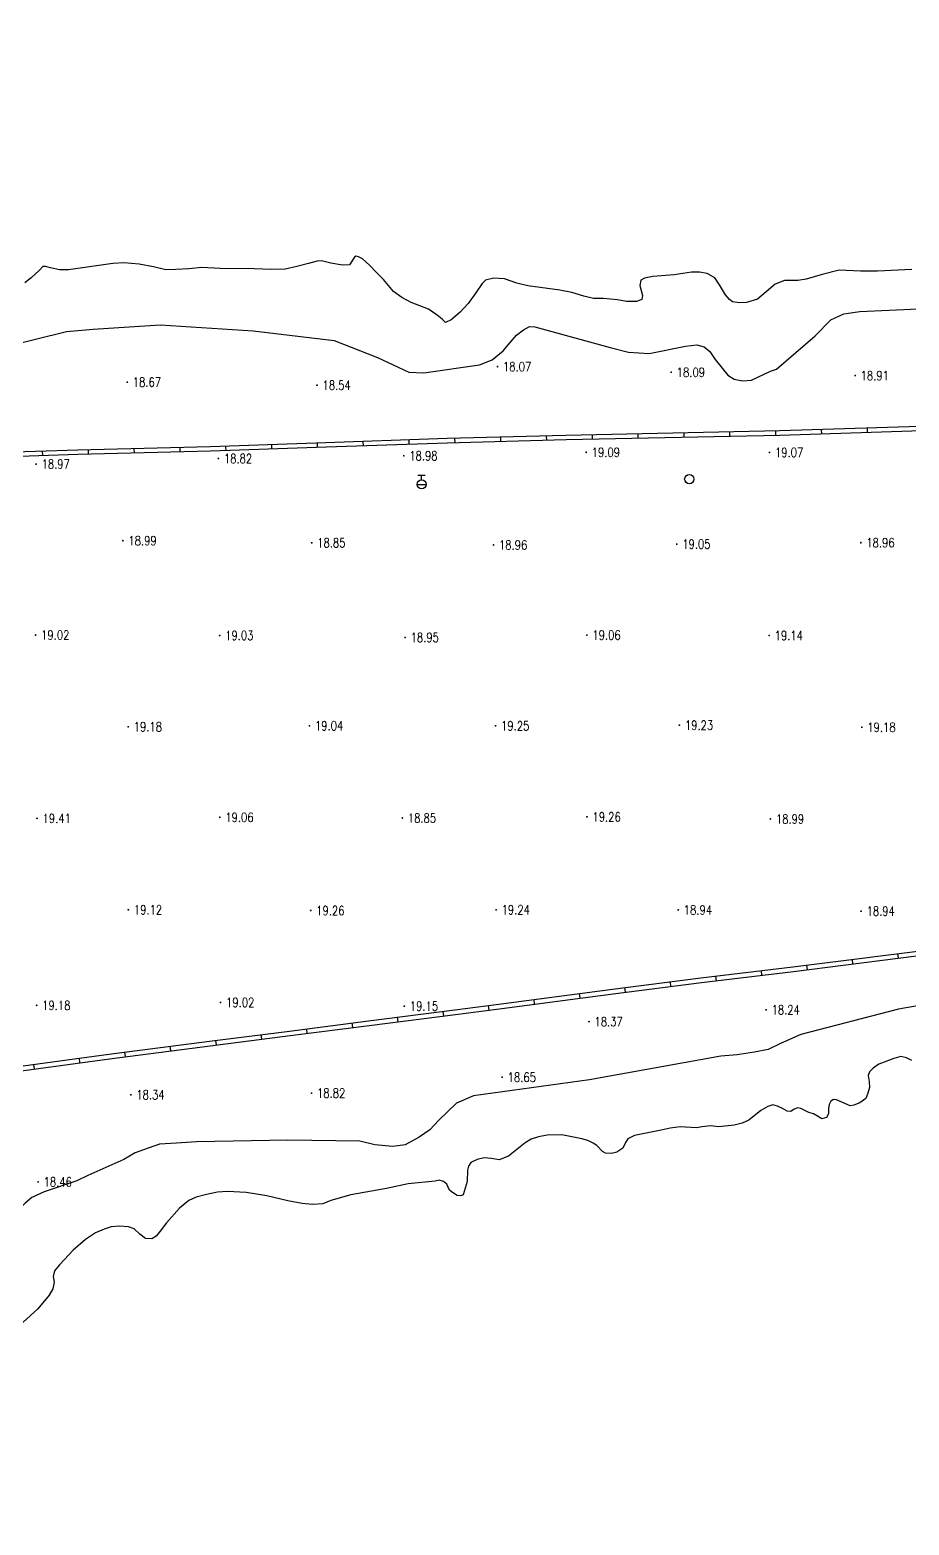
# Model space of a CAD drawing. Extents: x 404846 to 408477, y 3390929 to 3392894.
# Drawn here: x 407930.6 to 408026.5, y 3391617.1 to 3391780.3 of the extents above; entities that cross this region are included whole.
import ezdxf
from ezdxf.enums import TextEntityAlignment as Align

# ---------------------------------------------------------------- set-up
doc = ezdxf.new("R2010")
doc.units = 0
doc.header["$LTSCALE"] = 0.5
doc.layers.get('0').update_dxf_attribs({"linetype": 'CONTINUOUS'})
for name, color, linetype in [('DMTZ', 3, 'CONTINUOUS'), ('GCD', 1, 'CONTINUOUS'), ('GXYZ', 2, 'CONTINUOUS'), ('SXSS', 5, 'CONTINUOUS')]:
    doc.layers.add(name, color=color, linetype=linetype)
doc.styles.add('HZ', font='rs.shx', dxfattribs={"width": 0.8, "bigfont": 'hztxt.shx'})
doc.linetypes.add('10411', pattern='A,2,[150,AAA.SHX,S=1,R=0,X=0,Y=1],2,[151,AAA.SHX,S=1,R=0,X=0,Y=3],1e-11', length=4)
doc.linetypes.add('10422', pattern='A,0.75,[150,AAA.SHX,S=0.5,R=0,X=0,Y=0.5],1.5,[177,AAA.SHX,S=1,R=0,X=0,Y=0.4],0.75', length=3)

# ---------------------------------------------------------------- blocks, each defined once
blk = doc.blocks.new('GC200')
at = {"linetype": 'Continuous', "const_width": 0.2, "flags": 128}
blk.add_lwpolyline([(-0.1, 0, 1), (0.1, 0, 1)], format="xyb", close=True, dxfattribs=at)
blk = doc.blocks.new('gc188')
blk.add_circle((0, 0), 1)
blk = doc.blocks.new('gc133')
for p, q in [((-1, 0), (1, 0)), ((-0.8, 2), (0.8, 2)), ((0, 1), (0, 2))]:
    blk.add_line(p, q)
blk.add_circle((0, 0), 1)

msp = doc.modelspace()

# ---------------------------------------------------------------- linework, layer by layer
at = {"layer": 'DMTZ', "linetype": '10411', "flags": 128}
for points, elevation in [([(407981.017, 3391744.287), (407982.222, 3391745.251), (407982.987, 3391746.161), (407983.69, 3391746.95), (407984.429, 3391747.561), (407985.106, 3391747.907), (407985.687, 3391747.882), (407993.881, 3391745.611), (407995.908, 3391745.11), (407998.165, 3391744.959), (408002.095, 3391745.772), (408003.365, 3391745.922), (408004.136, 3391745.692), (408004.748, 3391745.183), (408005.333, 3391744.304), (408006.735, 3391742.612), (408007.436, 3391742.168), (408008.333, 3391741.968), (408009.325, 3391742.066), (408011.374, 3391743.044), (408012.054, 3391743.268), (408016.237, 3391746.887), (408017.964, 3391748.653), (408019.392, 3391749.278), (408021.128, 3391749.553), (408031.505, 3391750.014)], 18.055), ([(407927.813, 3391745.696), (407934.582, 3391747.349), (407937.505, 3391747.602), (407944.808, 3391748.073), (407954.949, 3391747.439), (407963.794, 3391746.397), (407968.533, 3391744.525), (407971.926, 3391742.933), (407973.577, 3391742.84), (407979.625, 3391743.735), (407981.017, 3391744.287)], 17.918), ([(408136.067, 3391685.959), (408130.126, 3391684.504), (408129.466, 3391683.89), (408128.991, 3391683.34), (408128.641, 3391682.73), (408126.608, 3391680.88), (408125.732, 3391680.426), (408121.028, 3391679.062), (408119.182, 3391679.111), (408117.958, 3391679.166), (408114.133, 3391679.541), (408111.755, 3391679.963), (408106.773, 3391680.279), (408104.029, 3391679.787), (408102.947, 3391679.752), (408101.993, 3391679.751), (408100.713, 3391680.013), (408099.796, 3391680.214), (408095.418, 3391681.112), (408091.521, 3391682.177), (408090.162, 3391682.248), (408089.369, 3391682.223), (408084.933, 3391682.592), (408083.175, 3391682.925), (408081.806, 3391683.285), (408081.271, 3391683.325), (408080.616, 3391683.282), (408075.853, 3391683.179), (408070.179, 3391682.255), (408062.331, 3391680.814), (408052.898, 3391678.733), (408046.311, 3391677.731), (408037.273, 3391675.823), (408029.719, 3391674.187), (408025.348, 3391673.429)], 18.213), ([(408025.348, 3391673.429), (408014.695, 3391670.654), (408012.469, 3391669.674), (408011.128, 3391669.023), (408009.652, 3391668.734), (408007.746, 3391668.435), (408005.967, 3391668.31), (407991.633, 3391665.718), (407978.978, 3391663.968), (407977.141, 3391663.19), (407975.203, 3391661.307), (407974.237, 3391660.259), (407973.062, 3391659.452), (407971.533, 3391658.648), (407970.197, 3391658.459), (407968.234, 3391658.642), (407966.579, 3391659.013), (407958.728, 3391659.145), (407948.769, 3391658.942), (407946.603, 3391658.799), (407944.734, 3391658.706), (407942.981, 3391658.08), (407942.067, 3391657.761), (407940.85, 3391657.039), (407936.903, 3391655.285), (407935.727, 3391654.693)], 18.464), ([(407935.727, 3391654.693), (407932.143, 3391653.516), (407930.827, 3391652.897), (407930.085, 3391652.272), (407929.237, 3391651.429), (407925.764, 3391645.559), (407921.025, 3391636.202), (407916.441, 3391628.338), (407914.625, 3391626.616), (407911.411, 3391622.458), (407908.688, 3391620.052), (407907.443, 3391619.551), (407906.338, 3391619.149), (407905.169, 3391618.551), (407904.521, 3391618), (407904.286, 3391617.605), (407904.138, 3391617.145)], 17.961)]:
    msp.add_lwpolyline(points, dxfattribs=dict(at, elevation=elevation))
at = {"layer": 'SXSS', "linetype": 'Continuous'}
for p, q in [((407976.924, 3391735.699), (407976.938, 3391735.2)), ((407981.922, 3391735.837), (407981.936, 3391735.337)), ((407986.92, 3391735.975), (407986.934, 3391735.475)), ((407991.919, 3391736.094), (407991.929, 3391735.594)), ((407996.918, 3391736.199), (407996.928, 3391735.699)), ((408001.917, 3391736.304), (408001.927, 3391735.804)), ((408006.916, 3391736.41), (408006.926, 3391735.91)), ((408011.914, 3391736.515), (408011.925, 3391736.015)), ((408016.912, 3391736.668), (408016.928, 3391736.168)), ((408021.91, 3391736.826), (408021.925, 3391736.326)), ((407931.946, 3391734.3), (407931.963, 3391733.8)), ((407936.944, 3391734.456), (407936.957, 3391733.956)), ((407941.942, 3391734.583), (407941.955, 3391734.083)), ((407946.941, 3391734.71), (407946.953, 3391734.21)), ((407951.938, 3391734.853), (407951.956, 3391734.353)), ((407956.935, 3391735.027), (407956.953, 3391734.527)), ((407961.932, 3391735.201), (407961.949, 3391734.701)), ((407966.93, 3391735.369), (407966.946, 3391734.869)), ((407971.927, 3391735.536), (407971.944, 3391735.037)), ((408020.377, 3391678.364), (408020.314, 3391678.86)), ((408025.338, 3391678.993), (408025.275, 3391679.489)), ((408005.489, 3391676.535), (408005.43, 3391677.032)), ((408010.454, 3391677.13), (408010.394, 3391677.626)), ((408015.417, 3391677.735), (408015.354, 3391678.231)), ((407995.568, 3391675.282), (407995.505, 3391675.778)), ((408000.528, 3391675.915), (408000.465, 3391676.411)), ((407980.696, 3391673.329), (407980.632, 3391673.825)), ((407985.653, 3391673.98), (407985.588, 3391674.476)), ((407990.61, 3391674.634), (407990.545, 3391675.13)), ((407970.776, 3391672.067), (407970.713, 3391672.563)), ((407975.736, 3391672.695), (407975.674, 3391673.191)), ((407955.898, 3391670.16), (407955.835, 3391670.656)), ((407960.857, 3391670.792), (407960.793, 3391671.288)), ((407965.816, 3391671.434), (407965.752, 3391671.93)), ((407945.978, 3391668.893), (407945.914, 3391669.389)), ((407950.937, 3391669.533), (407950.874, 3391670.029)), ((407931.11, 3391666.91), (407931.042, 3391667.405)), ((407936.064, 3391667.587), (407935.996, 3391668.082)), ((407941.02, 3391668.251), (407940.955, 3391668.747))]:
    msp.add_line(p, q, dxfattribs=at)
at = {"layer": 'SXSS', "linetype": '10422', "flags": 128}
for points, elevation in [([(408167.848, 3391711.483), (408157.476, 3391726.378), (408130.272, 3391730.162), (408109.43, 3391732.777), (408091.82, 3391735.157), (408071.419, 3391737.794), (408059.48, 3391737.491), (408046.723, 3391737.157), (408031.232, 3391736.62), (408012.414, 3391736.025), (407989.08, 3391735.534), (407976.129, 3391735.177), (407961.858, 3391734.698), (407950.285, 3391734.295), (407935.828, 3391733.927), (407921.958, 3391733.47), (407904.519, 3391732.956), (407896.532, 3391732.751), (407883.695, 3391732.3), (407882.224, 3391732.279), (407881.045, 3391732.336), (407879.735, 3391732.54), (407878.82, 3391732.805), (407877.691, 3391733.198), (407874.913, 3391734.561), (407869.848, 3391736.967), (407861.22, 3391741.161), (407858.263, 3391742.638), (407857.031, 3391743.085), (407855.218, 3391743.384), (407853.823, 3391743.483), (407852.539, 3391743.322), (407851.336, 3391743.111), (407850.427, 3391742.807), (407847.129, 3391741.408), (407839.309, 3391737.985), (407831.439, 3391734.598), (407824.4, 3391731.534), (407821.958, 3391730.499), (407820.827, 3391730.159), (407819.422, 3391729.825), (407818.017, 3391729.735), (407817.038, 3391729.782), (407815.253, 3391730.102), (407813.891, 3391730.483), (407812.39, 3391731.121), (407802.305, 3391736.031), (407782.338, 3391745.715), (407762.961, 3391755.147), (407751.481, 3391760.623), (407739.004, 3391766.69), (407723.224, 3391774.352), (407710.911, 3391780.266)], 22.711), ([(407926.088, 3391666.728), (407939.204, 3391668.521), (407950.184, 3391669.942), (407958.909, 3391671.044), (407967.535, 3391672.161), (407976.948, 3391673.352), (407981.451, 3391673.93), (407994.147, 3391675.605), (408003.799, 3391676.836), (408013.817, 3391678.036), (408030.936, 3391680.207), (408043.57, 3391681.915), (408055.068, 3391683.348), (408068.991, 3391685.208), (408084.375, 3391687.214), (408096.663, 3391688.86), (408110.63, 3391690.668), (408125.788, 3391692.571), (408136.061, 3391693.907), (408163.974, 3391697.52), (408170.753, 3391701.766)], 20.28)]:
    msp.add_lwpolyline(points, dxfattribs=dict(at, elevation=elevation))
at = {"layer": 'SXSS', "linetype": 'Continuous', "flags": 128}
for points, elevation in [([(408026.805, 3391754.132), (408023.069, 3391753.935), (408021.195, 3391753.935), (408018.879, 3391754.067), (408017.026, 3391753.585), (408015.259, 3391753.073), (408014.355, 3391752.92), (408012.907, 3391752.93), (408011.875, 3391752.522), (408010.897, 3391751.699), (408009.962, 3391750.899), (408008.764, 3391750.542), (408007.987, 3391750.491), (408007.227, 3391750.616), (408006.902, 3391750.856), (408006.475, 3391751.354), (408005.835, 3391752.458), (408005.303, 3391753.202), (408004.469, 3391753.676), (408003.654, 3391753.854), (408002.751, 3391753.838), (408000.876, 3391753.548), (407998.534, 3391753.362), (407997.63, 3391753.19), (407997.25, 3391752.959), (407997.143, 3391752.375), (407997.421, 3391751.274), (407997.332, 3391750.867), (407996.756, 3391750.645), (407995.67, 3391750.653), (407994.702, 3391750.805), (407993.153, 3391750.956), (407992.067, 3391750.963), (407991.02, 3391751.213), (407989.728, 3391751.61), (407988.414, 3391751.875), (407984.924, 3391752.337), (407983.729, 3391752.621), (407982.358, 3391753.115), (407981.205, 3391753.165), (407980.312, 3391752.947), (407979.925, 3391752.583), (407979.237, 3391751.573), (407978.409, 3391750.414), (407977.544, 3391749.468), (407976.555, 3391748.628), (407975.925, 3391748.35), (407975.566, 3391748.714), (407975.008, 3391749.14), (407974.083, 3391749.787), (407972.203, 3391750.51), (407971.18, 3391751.055), (407970.256, 3391751.725), (407969.173, 3391753.037), (407968.365, 3391753.829), (407967.657, 3391754.591), (407966.895, 3391755.297), (407966.429, 3391755.521), (407966.143, 3391755.564), (407966.024, 3391755.489), (407965.463, 3391754.649), (407964.686, 3391754.598), (407963.41, 3391754.81), (407962.406, 3391755.082), (407961.936, 3391755.043), (407960.977, 3391754.797), (407959.713, 3391754.46)], 15.767), ([(407959.713, 3391754.46), (407958.449, 3391754.172), (407956.97, 3391754.115), (407955.05, 3391754.199), (407951.357, 3391754.224), (407949.349, 3391754.337), (407947.943, 3391754.207), (407946.508, 3391754.135), (407945.424, 3391754.095), (407944.072, 3391754.435), (407942.502, 3391754.698), (407940.845, 3391754.844), (407939.658, 3391754.789), (407934.813, 3391754.077), (407933.835, 3391754.101), (407932.844, 3391754.312), (407932.287, 3391754.469), (407932.018, 3391754.469), (407931.615, 3391754.015), (407930.732, 3391753.204), (407930.044, 3391752.659)], 15.767), ([(408023.214, 3391667.417), (408022.569, 3391666.979), (408022.169, 3391666.594), (408022.053, 3391666.197), (408022.144, 3391665.526), (408022.169, 3391664.874), (408021.995, 3391664.279), (408021.789, 3391663.695), (408021.11, 3391663.212), (408020.464, 3391662.94), (408020.077, 3391662.868), (408019.157, 3391663.28), (408018.578, 3391663.545), (408018.242, 3391663.582), (408017.976, 3391663.409), (408017.794, 3391663.032), (408017.725, 3391662.551), (408017.713, 3391662.017), (408017.488, 3391661.617), (408016.982, 3391661.478), (408016.525, 3391661.754), (408016.058, 3391661.998), (408015.563, 3391662.143), (408014.701, 3391662.593), (408014.378, 3391662.667), (408013.977, 3391662.522), (408013.587, 3391662.253), (408013.194, 3391662.296), (408012.682, 3391662.589), (408012.142, 3391662.866), (408011.629, 3391662.992), (408011.099, 3391662.812), (408010.331, 3391662.391), (408009.014, 3391661.319), (408008.3, 3391661.002), (408007.424, 3391660.78), (408005.747, 3391660.601), (408004.822, 3391660.704), (408003.912, 3391660.612), (408003.328, 3391660.495), (408001.519, 3391660.594), (408000.422, 3391660.437), (407999.458, 3391660.241), (407996.559, 3391659.631), (407995.811, 3391659.277), (407995.579, 3391658.891), (407995.277, 3391658.264), (407994.626, 3391657.833), (407994.037, 3391657.695), (407993.376, 3391657.721), (407993.061, 3391657.913), (407992.425, 3391658.548), (407992.03, 3391658.83), (407991.44, 3391659.098), (407990.803, 3391659.284), (407988.62, 3391659.731), (407987.006, 3391659.678), (407986.083, 3391659.501), (407985.284, 3391659.251), (407984.611, 3391658.846), (407982.789, 3391657.403), (407981.784, 3391656.981), (407980.945, 3391657.131), (407980.154, 3391657.195), (407979.37, 3391657.042), (407978.702, 3391656.713), (407978.442, 3391656.312), (407978.342, 3391655.855), (407978.309, 3391654.633), (407978.091, 3391653.886), (407977.863, 3391653.189), (407977.608, 3391653.049), (407977.215, 3391653.092), (407976.689, 3391653.413), (407976.383, 3391653.67), (407976.083, 3391654.354), (407975.703, 3391654.628), (407975.249, 3391654.765), (407974.796, 3391654.683), (407971.848, 3391654.376), (407969.486, 3391653.875)], 16.101), ([(408026.784, 3391667.825), (408026.229, 3391668.134), (408025.583, 3391668.255), (408024.838, 3391668.046), (408023.214, 3391667.417)], 16.24), ([(407969.486, 3391653.875), (407965.624, 3391653.186), (407963.425, 3391652.544), (407962.548, 3391652.195), (407961.42, 3391652.118), (407960.302, 3391652.229), (407958.718, 3391652.535), (407956.435, 3391653.06), (407954.198, 3391653.426), (407952.17, 3391653.536), (407951.071, 3391653.451), (407949.848, 3391653.228), (407948.738, 3391652.914), (407947.933, 3391652.564), (407946.914, 3391651.727), (407945.485, 3391650.108), (407944.807, 3391649.206), (407944.383, 3391648.656), (407943.9, 3391648.376), (407943.194, 3391648.418), (407942.589, 3391648.896), (407941.982, 3391649.483), (407941.36, 3391649.678), (407940.382, 3391649.77), (407939.452, 3391649.667), (407938.697, 3391649.439), (407937.739, 3391649.019), (407936.672, 3391648.311), (407935.323, 3391647.154), (407933.812, 3391645.543), (407933.282, 3391644.883), (407933.13, 3391644.284), (407933.25, 3391643.634), (407933.1, 3391642.926), (407932.701, 3391642.225), (407931.449, 3391640.749), (407929.036, 3391638.513)], 16.101)]:
    msp.add_lwpolyline(points, dxfattribs=dict(at, elevation=elevation))
at = {"layer": 'SXSS', "color": 7, "linetype": 'Continuous', "flags": 128}
for points, elevation in [([(408031.215, 3391737.12), (408012.401, 3391736.525), (407989.068, 3391736.034), (407976.114, 3391735.677), (407961.841, 3391735.198), (407950.27, 3391734.795), (407935.813, 3391734.427), (407921.942, 3391733.97)], 22.711), ([(407926.156, 3391666.233), (407939.27, 3391668.025), (407950.247, 3391669.446), (407958.972, 3391670.548), (407967.598, 3391671.665), (407977.011, 3391672.856), (407981.516, 3391673.434), (407994.211, 3391675.109), (408003.86, 3391676.34), (408013.878, 3391677.54), (408031.001, 3391679.711), (408043.634, 3391681.419), (408055.132, 3391682.852), (408069.056, 3391684.712), (408084.441, 3391686.718), (408096.728, 3391688.364), (408110.693, 3391690.172), (408125.851, 3391692.075), (408136.125, 3391693.411), (408164.147, 3391697.038), (408171.018, 3391701.342)], 20.28)]:
    msp.add_lwpolyline(points, dxfattribs=dict(at, elevation=elevation))

# ---------------------------------------------------------------- block references
at = {"layer": 'GCD', "linetype": 'Continuous'}
ref = msp.add_blockref('GC200', (407981.604, 3391743.535, 18.069), dxfattribs=dict(at, xscale=0.5, yscale=0.5, zscale=0.5))
ref.add_attrib('height', '18.07', dxfattribs={"linetype": 'Continuous', "height": 1, "style": 'HZ', "width": 0.8}).set_placement((407982.204, 3391743.535, 18.069), align=Align.MIDDLE_LEFT)
ref = msp.add_blockref('GC200', (407941.222, 3391741.836, 18.666), dxfattribs=dict(at, xscale=0.5, yscale=0.5, zscale=0.5))
ref.add_attrib('height', '18.67', dxfattribs={"linetype": 'Continuous', "height": 1, "style": 'HZ', "width": 0.8}).set_placement((407941.822, 3391741.836, 18.666), align=Align.MIDDLE_LEFT)
ref = msp.add_blockref('GC200', (408000.555, 3391742.917, 18.091), dxfattribs=dict(at, xscale=0.5, yscale=0.5, zscale=0.5))
ref.add_attrib('height', '18.09', dxfattribs={"linetype": 'Continuous', "height": 1, "style": 'HZ', "width": 0.8}).set_placement((408001.155, 3391742.917, 18.091), align=Align.MIDDLE_LEFT)
ref = msp.add_blockref('GC200', (408020.608, 3391742.552, 18.914), dxfattribs=dict(at, xscale=0.5, yscale=0.5, zscale=0.5))
ref.add_attrib('height', '18.91', dxfattribs={"linetype": 'Continuous', "height": 1, "style": 'HZ', "width": 0.8}).set_placement((408021.208, 3391742.552, 18.914), align=Align.MIDDLE_LEFT)
ref = msp.add_blockref('GC200', (407961.919, 3391741.505, 18.54), dxfattribs=dict(at, xscale=0.5, yscale=0.5, zscale=0.5))
ref.add_attrib('height', '18.54', dxfattribs={"linetype": 'Continuous', "height": 1, "style": 'HZ', "width": 0.8}).set_placement((407962.519, 3391741.505, 18.54), align=Align.MIDDLE_LEFT)
ref = msp.add_blockref('GC200', (407971.381, 3391733.806, 18.98), dxfattribs=dict(at, xscale=0.5, yscale=0.5, zscale=0.5))
ref.add_attrib('height', '18.98', dxfattribs={"linetype": 'Continuous', "height": 1, "style": 'HZ', "width": 0.8}).set_placement((407971.981, 3391733.806, 18.98), align=Align.MIDDLE_LEFT)
ref = msp.add_blockref('GC200', (407991.28, 3391734.184, 19.088), dxfattribs=dict(at, xscale=0.5, yscale=0.5, zscale=0.5))
ref.add_attrib('height', '19.09', dxfattribs={"linetype": 'Continuous', "height": 1, "style": 'HZ', "width": 0.8}).set_placement((407991.88, 3391734.184, 19.088), align=Align.MIDDLE_LEFT)
ref = msp.add_blockref('GC200', (408011.272, 3391734.171, 19.072), dxfattribs=dict(at, xscale=0.5, yscale=0.5, zscale=0.5))
ref.add_attrib('height', '19.07', dxfattribs={"linetype": 'Continuous', "height": 1, "style": 'HZ', "width": 0.8}).set_placement((408011.872, 3391734.171, 19.072), align=Align.MIDDLE_LEFT)
ref = msp.add_blockref('GC200', (407931.272, 3391732.901, 18.973), dxfattribs=dict(at, xscale=0.5, yscale=0.5, zscale=0.5))
ref.add_attrib('height', '18.97', dxfattribs={"linetype": 'Continuous', "height": 1, "style": 'HZ', "width": 0.8}).set_placement((407931.872, 3391732.901, 18.973), align=Align.MIDDLE_LEFT)
ref = msp.add_blockref('GC200', (407951.16, 3391733.504, 18.82), dxfattribs=dict(at, xscale=0.5, yscale=0.5, zscale=0.5))
ref.add_attrib('height', '18.82', dxfattribs={"linetype": 'Continuous', "height": 1, "style": 'HZ', "width": 0.8}).set_placement((407951.76, 3391733.504, 18.82), align=Align.MIDDLE_LEFT)
ref = msp.add_blockref('GC200', (407940.743, 3391724.547, 18.987), dxfattribs=dict(at, xscale=0.5, yscale=0.5, zscale=0.5))
ref.add_attrib('height', '18.99', dxfattribs={"linetype": 'Continuous', "height": 1, "style": 'HZ', "width": 0.8}).set_placement((407941.343, 3391724.547, 18.987), align=Align.MIDDLE_LEFT)
ref = msp.add_blockref('GC200', (407961.337, 3391724.31, 18.853), dxfattribs=dict(at, xscale=0.5, yscale=0.5, zscale=0.5))
ref.add_attrib('height', '18.85', dxfattribs={"linetype": 'Continuous', "height": 1, "style": 'HZ', "width": 0.8}).set_placement((407961.937, 3391724.31, 18.853), align=Align.MIDDLE_LEFT)
ref = msp.add_blockref('GC200', (407981.167, 3391724.076, 18.96), dxfattribs=dict(at, xscale=0.5, yscale=0.5, zscale=0.5))
ref.add_attrib('height', '18.96', dxfattribs={"linetype": 'Continuous', "height": 1, "style": 'HZ', "width": 0.8}).set_placement((407981.767, 3391724.076, 18.96), align=Align.MIDDLE_LEFT)
ref = msp.add_blockref('GC200', (408001.157, 3391724.165, 19.045), dxfattribs=dict(at, xscale=0.5, yscale=0.5, zscale=0.5))
ref.add_attrib('height', '19.05', dxfattribs={"linetype": 'Continuous', "height": 1, "style": 'HZ', "width": 0.8}).set_placement((408001.757, 3391724.165, 19.045), align=Align.MIDDLE_LEFT)
ref = msp.add_blockref('GC200', (408021.234, 3391724.324, 18.96), dxfattribs=dict(at, xscale=0.5, yscale=0.5, zscale=0.5))
ref.add_attrib('height', '18.96', dxfattribs={"linetype": 'Continuous', "height": 1, "style": 'HZ', "width": 0.8}).set_placement((408021.834, 3391724.324, 18.96), align=Align.MIDDLE_LEFT)
ref = msp.add_blockref('GC200', (407931.224, 3391714.245, 19.024), dxfattribs=dict(at, xscale=0.5, yscale=0.5, zscale=0.5))
ref.add_attrib('height', '19.02', dxfattribs={"linetype": 'Continuous', "height": 1, "style": 'HZ', "width": 0.8}).set_placement((407931.824, 3391714.245, 19.024), align=Align.MIDDLE_LEFT)
ref = msp.add_blockref('GC200', (407951.299, 3391714.205, 19.033), dxfattribs=dict(at, xscale=0.5, yscale=0.5, zscale=0.5))
ref.add_attrib('height', '19.03', dxfattribs={"linetype": 'Continuous', "height": 1, "style": 'HZ', "width": 0.8}).set_placement((407951.899, 3391714.205, 19.033), align=Align.MIDDLE_LEFT)
ref = msp.add_blockref('GC200', (407971.526, 3391713.983, 18.952), dxfattribs=dict(at, xscale=0.5, yscale=0.5, zscale=0.5))
ref.add_attrib('height', '18.95', dxfattribs={"linetype": 'Continuous', "height": 1, "style": 'HZ', "width": 0.8}).set_placement((407972.126, 3391713.983, 18.952), align=Align.MIDDLE_LEFT)
ref = msp.add_blockref('GC200', (407991.353, 3391714.239, 19.056), dxfattribs=dict(at, xscale=0.5, yscale=0.5, zscale=0.5))
ref.add_attrib('height', '19.06', dxfattribs={"linetype": 'Continuous', "height": 1, "style": 'HZ', "width": 0.8}).set_placement((407991.953, 3391714.239, 19.056), align=Align.MIDDLE_LEFT)
ref = msp.add_blockref('GC200', (408011.237, 3391714.196, 19.136), dxfattribs=dict(at, xscale=0.5, yscale=0.5, zscale=0.5))
ref.add_attrib('height', '19.14', dxfattribs={"linetype": 'Continuous', "height": 1, "style": 'HZ', "width": 0.8}).set_placement((408011.837, 3391714.196, 19.136), align=Align.MIDDLE_LEFT)
ref = msp.add_blockref('GC200', (407941.325, 3391704.242, 19.184), dxfattribs=dict(at, xscale=0.5, yscale=0.5, zscale=0.5))
ref.add_attrib('height', '19.18', dxfattribs={"linetype": 'Continuous', "height": 1, "style": 'HZ', "width": 0.8}).set_placement((407941.925, 3391704.242, 19.184), align=Align.MIDDLE_LEFT)
ref = msp.add_blockref('GC200', (407961.093, 3391704.351, 19.04), dxfattribs=dict(at, xscale=0.5, yscale=0.5, zscale=0.5))
ref.add_attrib('height', '19.04', dxfattribs={"linetype": 'Continuous', "height": 1, "style": 'HZ', "width": 0.8}).set_placement((407961.693, 3391704.351, 19.04), align=Align.MIDDLE_LEFT)
ref = msp.add_blockref('GC200', (407981.394, 3391704.343, 19.248), dxfattribs=dict(at, xscale=0.5, yscale=0.5, zscale=0.5))
ref.add_attrib('height', '19.25', dxfattribs={"linetype": 'Continuous', "height": 1, "style": 'HZ', "width": 0.8}).set_placement((407981.994, 3391704.343, 19.248), align=Align.MIDDLE_LEFT)
ref = msp.add_blockref('GC200', (408001.443, 3391704.412, 19.232), dxfattribs=dict(at, xscale=0.5, yscale=0.5, zscale=0.5))
ref.add_attrib('height', '19.23', dxfattribs={"linetype": 'Continuous', "height": 1, "style": 'HZ', "width": 0.8}).set_placement((408002.043, 3391704.412, 19.232), align=Align.MIDDLE_LEFT)
ref = msp.add_blockref('GC200', (408021.343, 3391704.186, 19.18), dxfattribs=dict(at, xscale=0.5, yscale=0.5, zscale=0.5))
ref.add_attrib('height', '19.18', dxfattribs={"linetype": 'Continuous', "height": 1, "style": 'HZ', "width": 0.8}).set_placement((408021.943, 3391704.186, 19.18), align=Align.MIDDLE_LEFT)
ref = msp.add_blockref('GC200', (407991.366, 3391694.409, 19.264), dxfattribs=dict(at, xscale=0.5, yscale=0.5, zscale=0.5))
ref.add_attrib('height', '19.26', dxfattribs={"linetype": 'Continuous', "height": 1, "style": 'HZ', "width": 0.8}).set_placement((407991.966, 3391694.409, 19.264), align=Align.MIDDLE_LEFT)
ref = msp.add_blockref('GC200', (407931.379, 3391694.247, 19.408), dxfattribs=dict(at, xscale=0.5, yscale=0.5, zscale=0.5))
ref.add_attrib('height', '19.41', dxfattribs={"linetype": 'Continuous', "height": 1, "style": 'HZ', "width": 0.8}).set_placement((407931.979, 3391694.247, 19.408), align=Align.MIDDLE_LEFT)
ref = msp.add_blockref('GC200', (407951.314, 3391694.365, 19.056), dxfattribs=dict(at, xscale=0.5, yscale=0.5, zscale=0.5))
ref.add_attrib('height', '19.06', dxfattribs={"linetype": 'Continuous', "height": 1, "style": 'HZ', "width": 0.8}).set_placement((407951.914, 3391694.365, 19.056), align=Align.MIDDLE_LEFT)
ref = msp.add_blockref('GC200', (407971.224, 3391694.281, 18.848), dxfattribs=dict(at, xscale=0.5, yscale=0.5, zscale=0.5))
ref.add_attrib('height', '18.85', dxfattribs={"linetype": 'Continuous', "height": 1, "style": 'HZ', "width": 0.8}).set_placement((407971.824, 3391694.281, 18.848), align=Align.MIDDLE_LEFT)
ref = msp.add_blockref('GC200', (408011.369, 3391694.179, 18.992), dxfattribs=dict(at, xscale=0.5, yscale=0.5, zscale=0.5))
ref.add_attrib('height', '18.99', dxfattribs={"linetype": 'Continuous', "height": 1, "style": 'HZ', "width": 0.8}).set_placement((408011.969, 3391694.179, 18.992), align=Align.MIDDLE_LEFT)
ref = msp.add_blockref('GC200', (407941.341, 3391684.275, 19.12), dxfattribs=dict(at, xscale=0.5, yscale=0.5, zscale=0.5))
ref.add_attrib('height', '19.12', dxfattribs={"linetype": 'Continuous', "height": 1, "style": 'HZ', "width": 0.8}).set_placement((407941.941, 3391684.275, 19.12), align=Align.MIDDLE_LEFT)
ref = msp.add_blockref('GC200', (407961.229, 3391684.193, 19.264), dxfattribs=dict(at, xscale=0.5, yscale=0.5, zscale=0.5))
ref.add_attrib('height', '19.26', dxfattribs={"linetype": 'Continuous', "height": 1, "style": 'HZ', "width": 0.8}).set_placement((407961.829, 3391684.193, 19.264), align=Align.MIDDLE_LEFT)
ref = msp.add_blockref('GC200', (407981.451, 3391684.273, 19.24), dxfattribs=dict(at, xscale=0.5, yscale=0.5, zscale=0.5))
ref.add_attrib('height', '19.24', dxfattribs={"linetype": 'Continuous', "height": 1, "style": 'HZ', "width": 0.8}).set_placement((407982.051, 3391684.273, 19.24), align=Align.MIDDLE_LEFT)
ref = msp.add_blockref('GC200', (408001.322, 3391684.258, 18.944), dxfattribs=dict(at, xscale=0.5, yscale=0.5, zscale=0.5))
ref.add_attrib('height', '18.94', dxfattribs={"linetype": 'Continuous', "height": 1, "style": 'HZ', "width": 0.8}).set_placement((408001.922, 3391684.258, 18.944), align=Align.MIDDLE_LEFT)
ref = msp.add_blockref('GC200', (408021.26, 3391684.129, 18.936), dxfattribs=dict(at, xscale=0.5, yscale=0.5, zscale=0.5))
ref.add_attrib('height', '18.94', dxfattribs={"linetype": 'Continuous', "height": 1, "style": 'HZ', "width": 0.8}).set_placement((408021.86, 3391684.129, 18.936), align=Align.MIDDLE_LEFT)
ref = msp.add_blockref('GC200', (407931.334, 3391673.849, 19.184), dxfattribs=dict(at, xscale=0.5, yscale=0.5, zscale=0.5))
ref.add_attrib('height', '19.18', dxfattribs={"linetype": 'Continuous', "height": 1, "style": 'HZ', "width": 0.8}).set_placement((407931.934, 3391673.849, 19.184), align=Align.MIDDLE_LEFT)
ref = msp.add_blockref('GC200', (407951.396, 3391674.162, 19.024), dxfattribs=dict(at, xscale=0.5, yscale=0.5, zscale=0.5))
ref.add_attrib('height', '19.02', dxfattribs={"linetype": 'Continuous', "height": 1, "style": 'HZ', "width": 0.8}).set_placement((407951.996, 3391674.162, 19.024), align=Align.MIDDLE_LEFT)
ref = msp.add_blockref('GC200', (407971.439, 3391673.764, 19.152), dxfattribs=dict(at, xscale=0.5, yscale=0.5, zscale=0.5))
ref.add_attrib('height', '19.15', dxfattribs={"linetype": 'Continuous', "height": 1, "style": 'HZ', "width": 0.8}).set_placement((407972.039, 3391673.764, 19.152), align=Align.MIDDLE_LEFT)
ref = msp.add_blockref('GC200', (408010.898, 3391673.363, 18.24), dxfattribs=dict(at, xscale=0.5, yscale=0.5, zscale=0.5))
ref.add_attrib('height', '18.24', dxfattribs={"linetype": 'Continuous', "height": 1, "style": 'HZ', "width": 0.8}).set_placement((408011.498, 3391673.363, 18.24), align=Align.MIDDLE_LEFT)
ref = msp.add_blockref('GC200', (407991.58, 3391672.071, 18.373), dxfattribs=dict(at, xscale=0.5, yscale=0.5, zscale=0.5))
ref.add_attrib('height', '18.37', dxfattribs={"linetype": 'Continuous', "height": 1, "style": 'HZ', "width": 0.8}).set_placement((407992.18, 3391672.071, 18.373), align=Align.MIDDLE_LEFT)
ref = msp.add_blockref('GC200', (407982.115, 3391666.005, 18.653), dxfattribs=dict(at, xscale=0.5, yscale=0.5, zscale=0.5))
ref.add_attrib('height', '18.65', dxfattribs={"linetype": 'Continuous', "height": 1, "style": 'HZ', "width": 0.8}).set_placement((407982.715, 3391666.005, 18.653), align=Align.MIDDLE_LEFT)
ref = msp.add_blockref('GC200', (407941.61, 3391664.091, 18.336), dxfattribs=dict(at, xscale=0.5, yscale=0.5, zscale=0.5))
ref.add_attrib('height', '18.34', dxfattribs={"linetype": 'Continuous', "height": 1, "style": 'HZ', "width": 0.8}).set_placement((407942.21, 3391664.091, 18.336), align=Align.MIDDLE_LEFT)
ref = msp.add_blockref('GC200', (407961.317, 3391664.271, 18.82), dxfattribs=dict(at, xscale=0.5, yscale=0.5, zscale=0.5))
ref.add_attrib('height', '18.82', dxfattribs={"linetype": 'Continuous', "height": 1, "style": 'HZ', "width": 0.8}).set_placement((407961.917, 3391664.271, 18.82), align=Align.MIDDLE_LEFT)
ref = msp.add_blockref('GC200', (407931.498, 3391654.59, 18.464), dxfattribs=dict(at, xscale=0.5, yscale=0.5, zscale=0.5))
ref.add_attrib('height', '18.46', dxfattribs={"linetype": 'Continuous', "height": 1, "style": 'HZ', "width": 0.8}).set_placement((407932.098, 3391654.59, 18.464), align=Align.MIDDLE_LEFT)
at = {"layer": 'GXYZ', "linetype": 'Continuous', "xscale": 0.5, "yscale": 0.5}
for name, p in [('gc133', (407973.328, 3391730.686, 18.868)), ('gc188', (408002.519, 3391731.259, 19.044))]:
    msp.add_blockref(name, p, dxfattribs=at)

doc.saveas('drawing.dxf')
